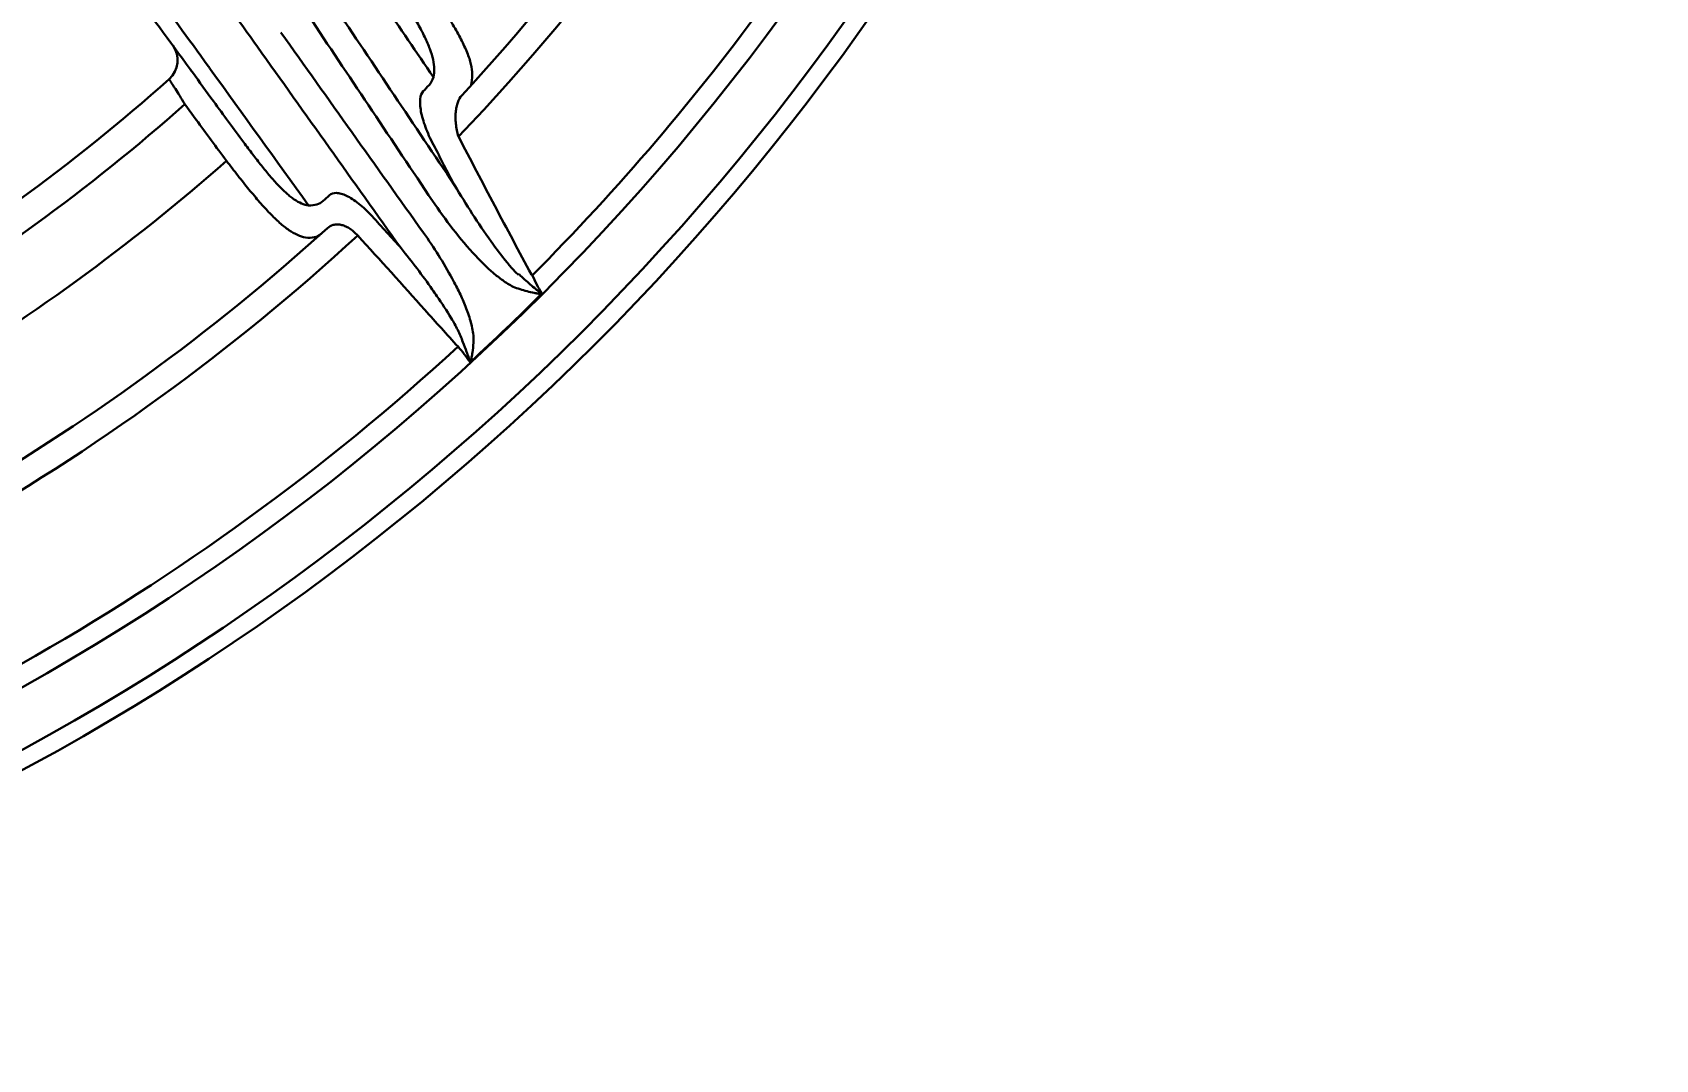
# Model space of a CAD drawing. Header units: inches. Extents: x 975 to 1816, y 133 to 420.
# Drawn here: x 1143.45 to 1182.55, y 217.59 to 242.34 of the extents above; entities that cross this region are included whole.
import ezdxf

# ---------------------------------------------------------------- set-up
doc = ezdxf.new("R2010")
doc.units = ezdxf.units.IN
doc.header["$MEASUREMENT"] = 0
doc.linetypes.add('CENTER', pattern=[2, 1.25, -0.25, 0.25, -0.25])
doc.layers.get('0').update_dxf_attribs({"lineweight": 30})
doc.layers.add('Center', color=1, linetype='CENTER', lineweight=18)
doc.styles.add('TCVN', font='tcvn+7284-2003r.ttf', dxfattribs={"height": 2.5})
doc.dimstyles.new('TCVN', dxfattribs={"dimtxt": 2.5, "dimasz": 3, "dimexe": 0.1, "dimexo": 0.0625, "dimgap": 0.09, "dimtad": 0, "dimtoh": 1, "dimdec": 0, "dimzin": 0, "dimdsep": 46, "dimtxsty": 'TCVN', "dimcen": 0.09, "dimclrd": 2, "dimclre": 2, "dimclrt": 1, "dimadec": 0, "dimazin": 0, "dimtfac": 1, "dimtdec": 0, "dimtofl": 0, "dimtmove": 0, "dimatfit": 3, "dimfxl": 1, "dimtolj": 1, "dimtzin": 0, "dimlwd": 18, "dimlwe": 18, "dimarcsym": 0})

# ---------------------------------------------------------------- blocks, each defined once
blk = doc.blocks.new('*D7')
at = {"layer": 'Center', "color": 2, "linetype": 'Continuous', "lineweight": 18, "transparency": 16777216}
for p, q in [((1171.919, 353.394), (1151.998, 326.267)), ((1174.919, 353.394), (1171.919, 353.394))]:
    blk.add_line(p, q, dxfattribs=at)
at = {"layer": 'Center', "color": 2, "lineweight": 18, "transparency": 16777216}
for p, q in [((1115.396, 276.336), (1115.396, 276.516)), ((1115.306, 276.426), (1115.486, 276.426))]:
    blk.add_line(p, q, dxfattribs=at)
at = {"layer": 'Center', "color": 2, "transparency": 16777216}
blk.add_solid([(1151.595, 326.563), (1152.401, 325.971), (1150.222, 323.849)], dxfattribs=at)
at = {"layer": 'Defpoints', "color": 0, "transparency": 16777216}
for p in [(1150.222, 323.849), (1080.569, 229.002)]:
    blk.add_point(p, dxfattribs=at)
at = {"layer": 'Center', "color": 1, "transparency": 16777216, "insert": (1178.009, 353.394), "char_height": 2.5, "attachment_point": 5, "style": 'TCVN'}
blk.add_mtext('\\A1;∅118', dxfattribs=at)

msp = doc.modelspace()

# ---------------------------------------------------------------- linework, layer by layer
msp.add_line((1147.398, 240.241), (1147.128, 240.613))
for radius in [58.838, 58.403, 57.085]:
    msp.add_circle((1115.396, 276.426), radius)
for centre, radius, start, end in [((1115.396, 276.426), 52.986, 316.3216, 331.6784), ((1115.396, 276.426), 52.362, 317.1691, 330.8309), ((1115.396, 276.426), 56.593, 315.1187, 332.8813), ((1146.341, 241.675), 0.609, 311.6845, 36.2881), ((1115.396, 276.426), 47.141, 300.3155, 311.6845), ((1115.396, 276.426), 47.848, 300.4567, 311.5433), ((1115.396, 276.426), 49.533, 300.6372, 311.3628), ((1115.396, 276.426), 52.986, 299.3577, 312.6424), ((1115.396, 276.426), 52.362, 299.8125, 312.1876), ((1115.396, 276.426), 57.068, 312.5798, 314.9555), ((1115.396, 276.426), 56.593, 299.3947, 312.6055)]:
    msp.add_arc(centre, radius, start, end)
for points, knots in [([(1153.112, 241.267), (1152.708, 241.862), (1152.303, 242.458), (1151.496, 243.648), (1151.094, 244.242), (1150.289, 245.429), (1149.888, 246.022), (1149.086, 247.207), (1148.686, 247.799), (1148.287, 248.389)], [0, 0, 0, 0, 0.25, 0.25, 0.5, 0.5, 0.75, 0.75, 1, 1, 1, 1]), ([(1147.825, 247.336), (1148.78, 245.898), (1149.741, 244.455), (1151.677, 241.56), (1152.649, 240.112), (1153.625, 238.661)], [0, 0, 0, 0, 0.5, 0.5, 1, 1, 1, 1]), ([(1153.089, 238.289), (1152.121, 239.732), (1151.157, 241.174), (1149.238, 244.053), (1148.285, 245.488), (1147.34, 246.919)], [0, 0, 0, 0, 0.5, 0.5, 1, 1, 1, 1]), ([(1152.695, 243.834), (1152.8, 243.69), (1152.9, 243.55), (1153.094, 243.275), (1153.187, 243.14), (1153.32, 242.941), (1153.364, 242.875), (1153.447, 242.746), (1153.487, 242.683), (1153.601, 242.498), (1153.671, 242.379), (1153.763, 242.208), (1153.792, 242.152), (1153.846, 242.043), (1153.871, 241.989), (1153.938, 241.834), (1153.974, 241.738), (1154.025, 241.557), (1154.042, 241.472), (1154.053, 241.315), (1154.049, 241.244), (1154.026, 241.078)], [0, 0, 0, 0, 0.125, 0.125, 0.25, 0.25, 0.3125, 0.3125, 0.375, 0.375, 0.5, 0.5, 0.5625, 0.5625, 0.625, 0.625, 0.75, 0.75, 0.875, 0.875, 1, 1, 1, 1]), ([(1153.112, 241.267), (1153.129, 241.326), (1153.136, 241.391), (1153.134, 241.534), (1153.124, 241.609), (1153.088, 241.771), (1153.061, 241.857), (1153.01, 241.993), (1152.991, 242.04), (1152.95, 242.136), (1152.927, 242.185), (1152.856, 242.333), (1152.802, 242.436), (1152.714, 242.595), (1152.683, 242.649), (1152.619, 242.759), (1152.586, 242.815), (1152.415, 243.096), (1152.266, 243.327), (1152.107, 243.567)], [0, 0, 0, 0, 0.125, 0.125, 0.25, 0.25, 0.375, 0.375, 0.4375, 0.4375, 0.5, 0.5, 0.625, 0.625, 0.6875, 0.6875, 0.75, 0.75, 1, 1, 1, 1]), ([(1147.688, 241.532), (1147.688, 241.532), (1147.688, 241.532), (1147.688, 241.532), (1147.706, 241.506), (1147.725, 241.481), (1147.743, 241.455)], [-0.000000261, -0.000000261, -0.000000261, -0.000000261, 0, 0, 0, 0.000472622, 0.000472622, 0.000472622, 0.000472622]), ([(1147.001, 240.816), (1146.962, 240.877), (1146.928, 240.932), (1146.881, 241.007), (1146.866, 241.03), (1146.839, 241.073), (1146.826, 241.093), (1146.793, 241.146), (1146.775, 241.174), (1146.758, 241.201), (1146.753, 241.208), (1146.747, 241.218), (1146.746, 241.22), (1146.746, 241.22)], [0, 0, 0, 0, 0.25, 0.25, 0.375, 0.375, 0.5, 0.5, 0.75, 0.75, 0.875, 0.875, 1, 1, 1, 1]), ([(1153.112, 239.638), (1153.074, 239.711), (1153.038, 239.784), (1152.974, 239.927), (1152.946, 239.997), (1152.896, 240.132), (1152.874, 240.198), (1152.838, 240.324), (1152.824, 240.385), (1152.803, 240.499), (1152.796, 240.552), (1152.791, 240.626), (1152.791, 240.65), (1152.791, 240.696), (1152.793, 240.718), (1152.804, 240.821), (1152.828, 240.885), (1152.869, 240.928)], [0, 0, 0, 0, 0.125, 0.125, 0.25, 0.25, 0.375, 0.375, 0.5, 0.5, 0.625, 0.625, 0.6875, 0.6875, 0.75, 0.75, 1, 1, 1, 1]), ([(1153.796, 240.828), (1153.754, 240.784), (1153.722, 240.726), (1153.686, 240.623), (1153.676, 240.586), (1153.66, 240.508), (1153.654, 240.466), (1153.646, 240.38), (1153.645, 240.334), (1153.646, 240.241), (1153.649, 240.193), (1153.665, 240.045), (1153.685, 239.94), (1153.716, 239.833)], [0, 0, 0, 0, 0.25, 0.25, 0.375, 0.375, 0.5, 0.5, 0.625, 0.625, 0.75, 0.75, 1, 1, 1, 1]), ([(1148.544, 239.694), (1148.616, 239.597), (1148.687, 239.502), (1148.83, 239.315), (1148.9, 239.224), (1149.039, 239.05), (1149.107, 238.966), (1149.243, 238.806), (1149.311, 238.73), (1149.443, 238.59), (1149.507, 238.527), (1149.603, 238.441), (1149.634, 238.415), (1149.697, 238.365), (1149.728, 238.342), (1149.881, 238.237), (1149.995, 238.188), (1150.105, 238.177)], [0, 0, 0, 0, 0.125, 0.125, 0.25, 0.25, 0.375, 0.375, 0.5, 0.5, 0.625, 0.625, 0.6875, 0.6875, 0.75, 0.75, 1, 1, 1, 1]), ([(1153.716, 239.833), (1154.006, 239.277), (1154.297, 238.721), (1154.883, 237.612), (1155.178, 237.059), (1155.472, 236.506)], [0, 0, 0, 0, 0.5, 0.5, 1, 1, 1, 1]), ([(1150.03, 237.404), (1149.906, 237.422), (1149.774, 237.482), (1149.594, 237.606), (1149.558, 237.634), (1149.483, 237.693), (1149.446, 237.724), (1149.332, 237.826), (1149.254, 237.901), (1149.134, 238.026), (1149.093, 238.069), (1149.011, 238.16), (1148.969, 238.207), (1148.842, 238.352), (1148.757, 238.454), (1148.583, 238.668), (1148.494, 238.779), (1148.312, 239.01), (1148.221, 239.129), (1148.128, 239.249)], [0, 0, 0, 0, 0.25, 0.25, 0.3125, 0.3125, 0.375, 0.375, 0.5, 0.5, 0.5625, 0.5625, 0.625, 0.625, 0.75, 0.75, 0.875, 0.875, 1, 1, 1, 1]), ([(1153.625, 238.661), (1153.763, 238.43), (1153.904, 238.2), (1154.196, 237.748), (1154.346, 237.524), (1154.503, 237.305)], [0, 0, 0, 0, 0.5, 0.5, 1, 1, 1, 1]), ([(1150.105, 238.177), (1150.178, 238.173), (1150.244, 238.18), (1150.36, 238.215), (1150.411, 238.243), (1150.455, 238.282)], [0, 0, 0, 0, 0.5, 0.5, 1, 1, 1, 1]), ([(1150.609, 238.42), (1150.652, 238.459), (1150.707, 238.477), (1150.812, 238.475), (1150.85, 238.469), (1150.931, 238.446), (1150.974, 238.43), (1151.065, 238.386), (1151.113, 238.359), (1151.212, 238.295), (1151.263, 238.258), (1151.368, 238.173), (1151.421, 238.127), (1151.527, 238.026), (1151.58, 237.972), (1151.634, 237.914)], [0, 0, 0, 0, 0.25, 0.25, 0.375, 0.375, 0.5, 0.5, 0.625, 0.625, 0.75, 0.75, 0.875, 0.875, 1, 1, 1, 1]), ([(1154.131, 236.958), (1153.938, 237.164), (1153.757, 237.381), (1153.411, 237.826), (1153.246, 238.055), (1153.089, 238.289)], [0, 0, 0, 0, 0.5, 0.5, 1, 1, 1, 1]), ([(1150.404, 237.488), (1150.36, 237.448), (1150.306, 237.421), (1150.182, 237.393), (1150.111, 237.392), (1150.03, 237.404)], [0, 0, 0, 0, 0.5, 0.5, 1, 1, 1, 1]), ([(1151.289, 237.45), (1151.256, 237.486), (1151.223, 237.518), (1151.154, 237.577), (1151.119, 237.602), (1151.049, 237.646), (1151.014, 237.664), (1150.946, 237.692), (1150.912, 237.702), (1150.847, 237.715), (1150.816, 237.718), (1150.757, 237.716), (1150.728, 237.712), (1150.647, 237.691), (1150.6, 237.665), (1150.56, 237.628)], [0, 0, 0, 0, 0.125, 0.125, 0.25, 0.25, 0.375, 0.375, 0.5, 0.5, 0.625, 0.625, 0.75, 0.75, 1, 1, 1, 1]), ([(1152.873, 237.516), (1152.999, 237.339), (1153.121, 237.158), (1153.352, 236.79), (1153.463, 236.603), (1153.566, 236.411)], [0, 0, 0, 0, 0.5, 0.5, 1, 1, 1, 1]), ([(1155.031, 236.214), (1154.944, 236.259), (1154.861, 236.312), (1154.702, 236.427), (1154.626, 236.488), (1154.404, 236.678), (1154.265, 236.815), (1154.131, 236.958)], [0, 0, 0, 0, 0.25, 0.25, 0.5, 0.5, 1, 1, 1, 1]), ([(1154.503, 237.305), (1154.604, 237.164), (1154.707, 237.024), (1154.869, 236.821), (1154.925, 236.754), (1155.039, 236.624), (1155.098, 236.56), (1155.161, 236.499)], [0, 0, 0, 0, 0.5, 0.5, 0.75, 0.75, 1, 1, 1, 1]), ([(1153.662, 236.229), (1153.717, 236.121), (1153.77, 236.013), (1153.867, 235.792), (1153.912, 235.681), (1153.992, 235.452), (1154.025, 235.336), (1154.061, 235.161), (1154.07, 235.101), (1154.081, 234.982), (1154.082, 234.922), (1154.078, 234.86)], [0, 0, 0, 0, 0.25, 0.25, 0.5, 0.5, 0.75, 0.75, 0.875, 0.875, 1, 1, 1, 1]), ([(1155.718, 236.041), (1155.71, 236.04), (1155.703, 236.041), (1155.688, 236.042), (1155.681, 236.043), (1155.659, 236.046), (1155.644, 236.048), (1155.6, 236.055), (1155.571, 236.061), (1155.484, 236.078), (1155.427, 236.091), (1155.255, 236.135), (1155.142, 236.171), (1155.031, 236.214)], [0, 0, 0, 0, 0.03125, 0.03125, 0.0625, 0.0625, 0.125, 0.125, 0.25, 0.25, 0.5, 0.5, 1, 1, 1, 1]), ([(1155.161, 236.499), (1155.162, 236.501), (1155.163, 236.504), (1155.165, 236.505), (1155.167, 236.507), (1155.17, 236.508), (1155.172, 236.509), (1155.176, 236.51), (1155.179, 236.511), (1155.183, 236.511)], [0, 0, 0, 0, 0.0000422428, 0.0000422428, 0.0000422428, 0.000084418, 0.000084418, 0.000084418, 0.0001407012, 0.0001407012, 0.0001407012, 0.0001407012]), ([(1155.183, 236.511), (1155.267, 236.43), (1155.354, 236.35), (1155.488, 236.234), (1155.534, 236.195), (1155.603, 236.138), (1155.626, 236.119), (1155.661, 236.091), (1155.672, 236.082), (1155.69, 236.068), (1155.696, 236.064), (1155.705, 236.057), (1155.708, 236.055), (1155.713, 236.052), (1155.715, 236.051), (1155.718, 236.05), (1155.721, 236.05), (1155.722, 236.052)], [0, 0, 0, 0, 0.5, 0.5, 0.75, 0.75, 0.875, 0.875, 0.9375, 0.9375, 0.96875, 0.96875, 0.984375, 0.984375, 0.992188, 0.992188, 1, 1, 1, 1]), ([(1155.472, 236.506), (1155.478, 236.502), (1155.483, 236.499), (1155.489, 236.495), (1155.491, 236.494), (1155.494, 236.493), (1155.496, 236.491)], [0, 0, 0, 0, 0.0001038946, 0.0001038946, 0.0001038946, 0.0001448338, 0.0001448338, 0.0001448338, 0.0001448338]), ([(1155.496, 236.491), (1155.528, 236.417), (1155.563, 236.344), (1155.638, 236.197), (1155.679, 236.124), (1155.722, 236.052)], [0, 0, 0, 0, 0.5, 0.5, 1, 1, 1, 1]), ([(1153.818, 234.88), (1153.804, 234.932), (1153.785, 234.982), (1153.744, 235.08), (1153.722, 235.128), (1153.651, 235.271), (1153.599, 235.364), (1153.436, 235.638), (1153.318, 235.816), (1153.197, 235.99)], [0, 0, 0, 0, 0.125, 0.125, 0.25, 0.25, 0.5, 0.5, 1, 1, 1, 1]), ([(1155.718, 236.041), (1155.719, 236.042), (1155.72, 236.044), (1155.721, 236.045), (1155.721, 236.047), (1155.721, 236.05), (1155.722, 236.052)], [0, 0, 0, 0, 0.0000252961, 0.0000252961, 0.0000252961, 0.00005828994, 0.00005828994, 0.00005828994, 0.00005828994]), ([(1153.996, 234.399), (1153.997, 234.401), (1153.997, 234.402), (1153.997, 234.405), (1153.997, 234.406), (1153.996, 234.41), (1153.995, 234.413), (1153.993, 234.42), (1153.992, 234.426), (1153.987, 234.441), (1153.983, 234.451), (1153.973, 234.482), (1153.966, 234.502), (1153.944, 234.563), (1153.929, 234.603), (1153.883, 234.723), (1153.851, 234.802), (1153.818, 234.88)], [0, 0, 0, 0, 0.007812, 0.007812, 0.015625, 0.015625, 0.03125, 0.03125, 0.0625, 0.0625, 0.125, 0.125, 0.25, 0.25, 0.5, 0.5, 1, 1, 1, 1]), ([(1154.078, 234.86), (1154.072, 234.784), (1154.063, 234.707), (1154.046, 234.593), (1154.04, 234.555), (1154.03, 234.498), (1154.027, 234.479), (1154.021, 234.451), (1154.019, 234.442), (1154.014, 234.423), (1154.012, 234.413), (1154.009, 234.404)], [0, 0, 0, 0, 0.5, 0.5, 0.75, 0.75, 0.875, 0.875, 0.9375, 0.9375, 1, 1, 1, 1]), ([(1154.009, 234.404), (1154.007, 234.403), (1154.005, 234.401), (1154.003, 234.4), (1154.001, 234.399), (1153.999, 234.4), (1153.996, 234.399)], [0, 0, 0, 0, 0.00003455697, 0.00003455697, 0.00003455697, 0.0000682504, 0.0000682504, 0.0000682504, 0.0000682504])]:
    msp.add_open_spline(points, degree=3, knots=knots)
for points in [[(1148.876, 241.996), (1147.967, 243.274), (1147.042, 244.534), (1146.103, 245.772)], [(1147.252, 241.46), (1146.269, 242.811), (1145.268, 244.142), (1144.253, 245.451)], [(1144.787, 245.428), (1145.769, 244.151), (1146.737, 242.851), (1147.688, 241.532)], [(1149.44, 242.344), (1150.579, 240.738), (1151.725, 239.127), (1152.873, 237.516)], [(1152.336, 237.141), (1151.179, 238.761), (1150.024, 240.381), (1148.876, 241.996)], [(1147.308, 241.383), (1147.289, 241.409), (1147.271, 241.434), (1147.252, 241.46)], [(1147.815, 240.684), (1147.646, 240.917), (1147.477, 241.15), (1147.308, 241.383)], [(1147.743, 241.455), (1148.528, 240.365), (1149.316, 239.272), (1150.105, 238.177)], [(1153.007, 241.077), (1153.053, 241.126), (1153.087, 241.19), (1153.112, 241.267)], [(1152.869, 240.928), (1152.915, 240.977), (1152.961, 241.027), (1153.007, 241.077)], [(1147.128, 240.613), (1147.083, 240.684), (1147.041, 240.752), (1147.001, 240.816)], [(1147.815, 240.684), (1148.056, 240.353), (1148.299, 240.023), (1148.544, 239.694)], [(1148.128, 239.249), (1147.883, 239.578), (1147.639, 239.909), (1147.398, 240.241)], [(1153.625, 238.661), (1153.453, 238.986), (1153.282, 239.312), (1153.112, 239.638)], [(1150.455, 238.282), (1150.506, 238.328), (1150.558, 238.374), (1150.609, 238.42)], [(1151.634, 237.914), (1151.869, 237.657), (1152.103, 237.399), (1152.336, 237.141)], [(1152.905, 235.656), (1152.37, 236.258), (1151.832, 236.856), (1151.289, 237.45)], [(1153.086, 236.15), (1152.848, 236.488), (1152.596, 236.818), (1152.336, 237.141)], [(1153.566, 236.411), (1153.599, 236.351), (1153.631, 236.29), (1153.662, 236.229)], [(1153.196, 235.99), (1153.16, 236.044), (1153.123, 236.097), (1153.086, 236.15)], [(1153.197, 235.99), (1153.197, 235.99), (1153.196, 235.99), (1153.196, 235.99)], [(1153.706, 234.771), (1153.439, 235.066), (1153.172, 235.361), (1152.905, 235.656)], [(1153.996, 234.399), (1153.907, 234.532), (1153.809, 234.657), (1153.706, 234.771)]]:
    msp.add_open_spline(points, degree=3)

# ---------------------------------------------------------------- dimensions: what is measured, and where the dimension line sits
at = {"layer": 'Center'}
dim = msp.add_diameter_dim_2p(p1=(1080.569, 229.002), p2=(1150.222, 323.849), dimstyle='TCVN', dxfattribs=at)
dim.commit()
dim.dimension.update_dxf_attribs({"geometry": '*D7', "text_midpoint": (1178.009, 353.394), "dimtype": 163})

doc.saveas('drawing.dxf')
